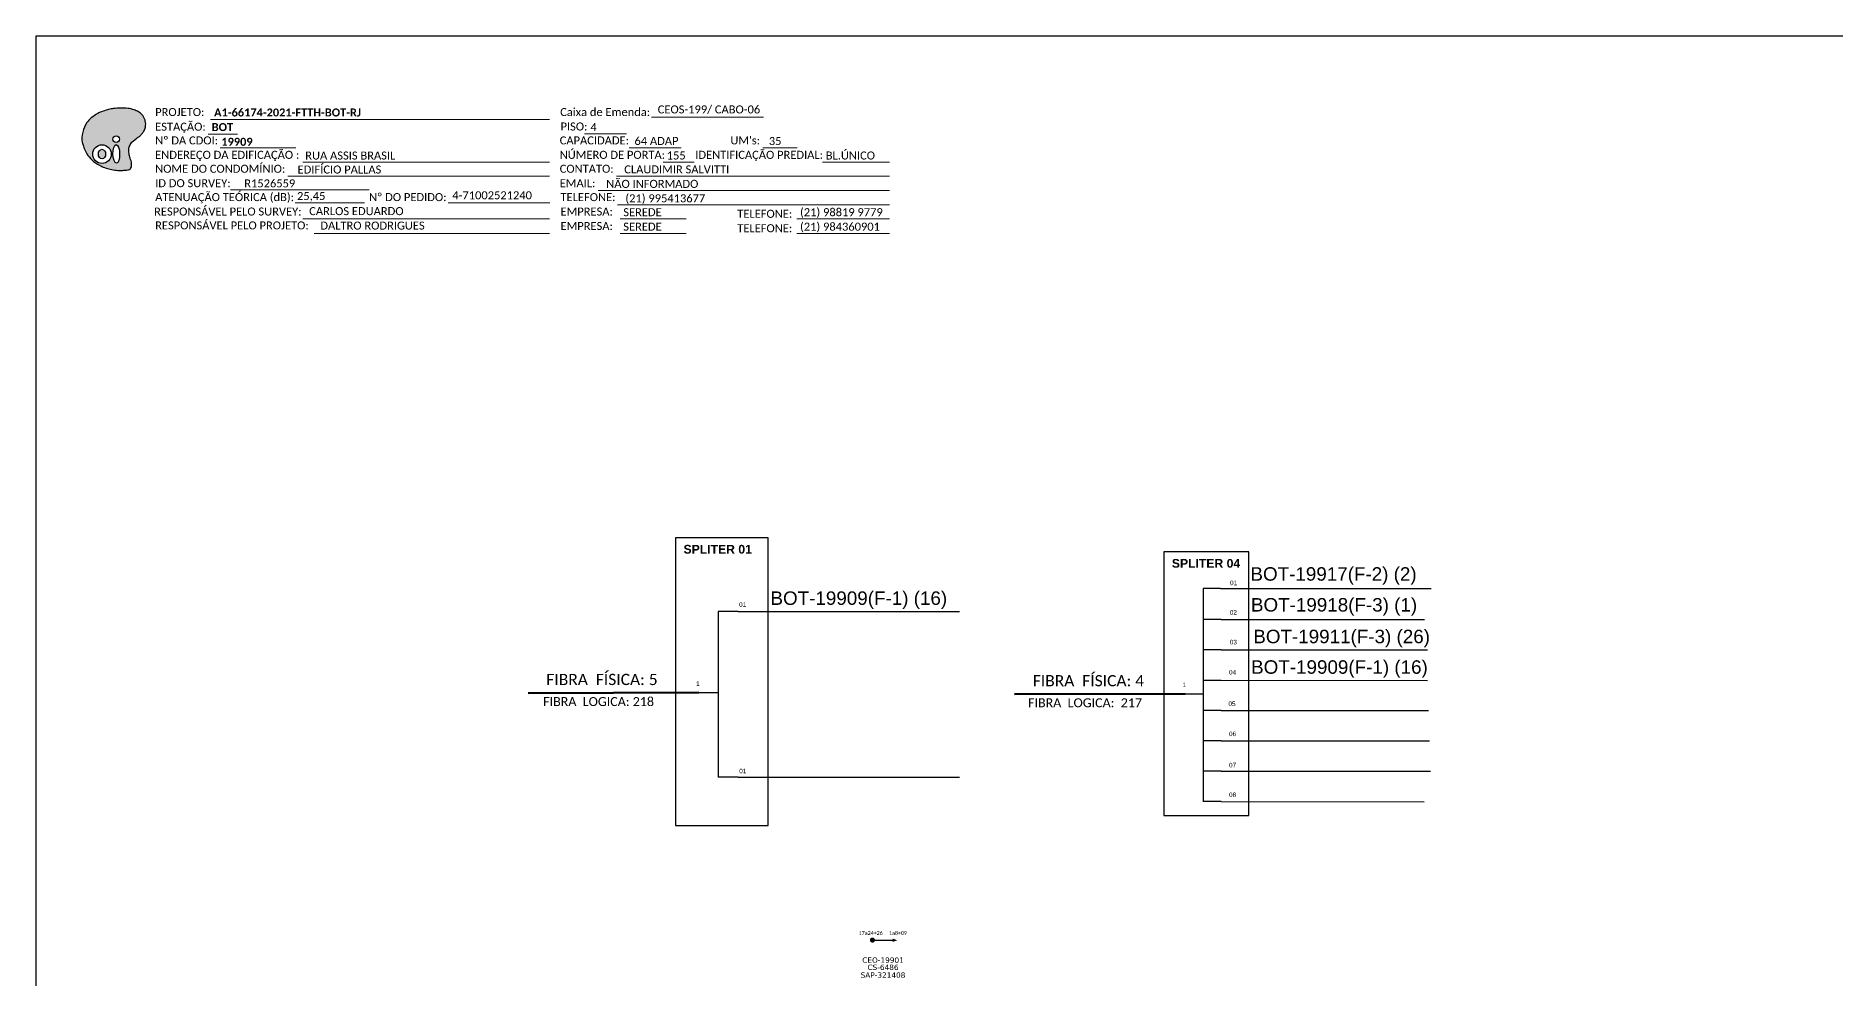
# Model space of a CAD drawing. Header units: metres. Extents: x -1286 to 438, y -500 to 94.
# Drawn here: x -1286.1 to -882.9, y -116.8 to 94.2 of the extents above; entities that cross this region are included whole.
import ezdxf
from ezdxf.enums import TextEntityAlignment as Align

# ---------------------------------------------------------------- set-up
doc = ezdxf.new("R2010")
doc.units = ezdxf.units.M
for name, color, linetype in [('20.4-CEOS', 1, 'Continuous'), ('SETA', 7, 'Continuous'), ('texto', 255, 'Continuous'), ('UNIFILAR', 7, 'Continuous')]:
    doc.layers.add(name, color=color, linetype=linetype)
doc.styles.add('ARIAL', font='arial.ttf')
doc.styles.add('siredit', font='verdana.ttf')
doc.styles.add('WMF-Calibri0', font='calibri.ttf')
doc.styles.add('WMF-Calibri1', font='calibrib.ttf')

# ---------------------------------------------------------------- blocks, each defined once
blk = doc.blocks.new('OI')
h = blk.add_hatch(color=40)
edge = h.paths.add_edge_path()
edge.add_spline(control_points=[(4.35, -0.67), (3.92, -0.99), (3.26, -1.5), (2.81, -2.59), (2.9, -3.5), (3.06, -4.27), (3.31, -4.85), (3.37, -5.39), (3.4, -5.88), (3.2, -6.4), (2.54, -6.61), (1.65, -6.63), (0.55, -6.67), (-0.56, -6.42), (-1.61, -6.14), (-2.77, -5.61), (-3.92, -4.77), (-4.89, -3.7), (-5.34, -2.65), (-5.6, -1.94), (-5.85, -0.96), (-5.71, 0.47), (-5.1, 2.02), (-4.14, 3.02), (-3.3, 3.61), (-2.37, 4.16), (-1.36, 4.44), (-0.56, 4.7), (0.79, 4.85), (2.24, 4.97), (3.79, 4.57), (4.67, 4.21), (5.44, 3.65), (5.76, 2.99), (6.03, 2.21), (6.01, 1.46), (5.72, 0.64), (5.31, 0.08), (4.88, -0.38), (4.51, -0.55), (4.35, -0.67)], knot_values=[0, 0, 0, 0, 1.60434, 2.417191, 3.427595, 4.282808, 4.776746, 5.304182, 5.888771, 6.258406, 6.858137, 7.79129, 8.986195, 10.124242, 11.187857, 12.242908, 13.953784, 15.414161, 16.515391, 17.349188, 17.675853, 19.552021, 21.515531, 22.568638, 23.63245, 24.621084, 25.782718, 26.745347, 27.142653, 29.870543, 31.004649, 31.921532, 32.709589, 33.801391, 34.042471, 35.192333, 35.971461, 36.628871, 37.254359, 37.836911, 37.836911, 37.836911, 37.836911], degree=3, periodic=0)
h.paths.add_polyline_path([(1.13, -0.87, -1), (-0.04, -0.87, -1)], flags=16)
edge = h.paths.add_edge_path(flags=16)
edge.add_ellipse((0.56, -3.59), major_axis=(-0.02, 1.71), ratio=0.361305, start_angle=0, end_angle=360)
h.paths.add_polyline_path([(-0.36, -3.62, -1), (-3.8, -3.62, -1)], flags=16)
edge = h.paths.add_edge_path(flags=0)
edge.add_ellipse((-2.08, -3.62), major_axis=(0, 0.885), ratio=0.758294, start_angle=0, end_angle=360)
at = {"color": 40}
for centre, radius in [((-2.08, -3.62), 1.72), ((0.54, -0.87), 0.587)]:
    blk.add_circle(centre, radius, dxfattribs=at)
blk.add_ellipse((-2.08, -3.62), major_axis=(0, 0.885), ratio=0.758294, start_param=-3.141592653589792, end_param=3.141592653589792, dxfattribs=at)
blk.add_ellipse((0.56, -3.59), major_axis=(-0.02, 1.71), ratio=0.361305, dxfattribs=at)
at = {"color": 40, "start_tangent": (-0.800898, -0.598801), "end_tangent": (-0.800898, -0.598801)}
blk.add_spline([(4.35, -0.67), (3.2, -1.78), (2.9, -2.54), (2.92, -3.55), (3.12, -4.38), (3.28, -4.85), (3.37, -5.37), (3.35, -5.95), (3.2, -6.29), (2.66, -6.55), (1.73, -6.63), (0.54, -6.62), (-0.58, -6.41), (-1.6, -6.11), (-2.56, -5.67), (-3.95, -4.67), (-4.89, -3.56), (-5.37, -2.56), (-5.64, -1.78), (-5.72, -1.46), (-5.63, 0.42), (-4.84, 2.22), (-4.13, 2.99), (-3.27, 3.62), (-2.4, 4.09), (-1.3, 4.47), (-0.37, 4.72), (0.02, 4.77), (2.75, 4.8), (3.85, 4.53), (4.69, 4.16), (5.31, 3.68), (5.85, 2.73), (5.93, 2.5), (5.94, 1.35), (5.67, 0.62), (5.29, 0.08), (4.84, -0.36), (4.35, -0.67)], degree=3, dxfattribs=at)

msp = doc.modelspace()

# ---------------------------------------------------------------- linework, layer by layer
at = {"color": 7}
for p, q in [((-1122, -18.22), (-1142.73, -18.22)), ((-1142.73, -18.22), (-1142.73, -82.61)), ((-1122, -82.61), (-1122, -18.22)), ((-1142.73, -82.61), (-1122, -82.61))]:
    msp.add_line(p, q, dxfattribs=at)
at = {"color": 7, "linetype": 'Continuous'}
for p, q in [((-1133.17, -34.69), (-1133.17, -71.81)), ((-1128.74, -34.69), (-1133.17, -34.69)), ((-1137.55, -52.87), (-1133.19, -52.87)), ((-1128.74, -71.81), (-1133.17, -71.81))]:
    msp.add_line(p, q, dxfattribs=at)
at = {"color": 10, "linetype": 'Continuous'}
for p, q in [((-1128.74, -34.69), (-1079.09, -34.71)), ((-1128.74, -71.8), (-1079.09, -71.81))]:
    msp.add_line(p, q, dxfattribs=at)
msp.add_lwpolyline([(-1286.07, -499.81), (-445.07, -499.81), (-445.07, 94.19), (-1286.07, 94.19)], close=True)
at = {"color": 7, "lineweight": 0}
for points in [[(-1246.96, 75.52), (-1170.98, 75.52)], [(-1148.15, 76.01), (-1123.01, 76.01)], [(-1247.47, 72.24), (-1240.92, 72.24)], [(-1244.81, 69.17), (-1227.84, 69.17)], [(-1163.19, 72.28), (-1153.71, 72.28)], [(-1153.14, 69.17), (-1141.52, 69.17)], [(-1123.2, 69.17), (-1115.53, 69.17)], [(-1226.24, 65.93), (-1170.98, 65.93)], [(-1145.56, 65.93), (-1138.61, 65.93)], [(-1109.86, 65.93), (-1094.82, 65.93)], [(-1229.65, 62.82), (-1170.98, 62.82)], [(-1156.02, 62.82), (-1094.8, 62.82)], [(-1242.49, 59.75), (-1211.44, 59.75)], [(-1227.96, 56.79), (-1212.45, 56.79)], [(-1193.73, 56.79), (-1170.96, 56.79)], [(-1160.06, 59.58), (-1094.8, 59.58)], [(-1226.24, 53.23), (-1170.98, 53.23)], [(-1155.78, 56.34), (-1094.8, 56.34)], [(-1155.17, 53.23), (-1140.37, 53.23)], [(-1115.57, 53.23), (-1094.8, 53.23)], [(-1223.75, 49.99), (-1170.98, 49.99)], [(-1155.17, 49.99), (-1140.37, 49.99)], [(-1115.57, 49.99), (-1094.8, 49.99)]]:
    msp.add_lwpolyline(points, dxfattribs=at)
at = {"color": 7}
msp.add_lwpolyline([(-1033.31, -80.4), (-1014.3, -80.4), (-1014.3, -21.38), (-1033.31, -21.38)], close=True, dxfattribs=at)
at = {"color": 7, "const_width": 0.572}
msp.add_lwpolyline([(-1098.92, -108.32, 1), (-1098.35, -108.32, 1)], format="xyb", close=True, dxfattribs=at)
at = {"layer": 'SETA', "color": 7}
msp.add_lwpolyline([(-1098.63, -108.32), (-1093.72, -108.32)], dxfattribs=at)
msp.add_solid([(-1094.11, -107.96), (-1093.07, -108.35), (-1094.11, -108.73)], dxfattribs=at)
at = {"layer": 'UNIFILAR', "color": 7, "linetype": 'Continuous'}
for p, q in [((-1024.54, -29.57), (-1024.54, -77.34)), ((-1020.67, -29.57), (-1024.54, -29.57)), ((-1020.48, -36.48), (-1024.34, -36.48)), ((-1020.48, -43.29), (-1024.34, -43.29)), ((-1020.48, -50.14), (-1024.34, -50.14)), ((-1028.55, -53.14), (-1024.56, -53.14)), ((-1020.48, -56.91), (-1024.34, -56.91)), ((-1020.48, -63.7), (-1024.34, -63.7)), ((-1020.48, -70.51), (-1024.34, -70.51)), ((-1020.48, -77.3), (-1024.34, -77.3))]:
    msp.add_line(p, q, dxfattribs=at)
at = {"layer": 'UNIFILAR', "color": 10, "linetype": 'Continuous'}
for p, q in [((-1020.67, -29.57), (-973.4, -29.58)), ((-1020.48, -36.48), (-974.96, -36.49)), ((-1020.48, -43.28), (-974.28, -43.29)), ((-1020.48, -50.12), (-974.28, -50.14)), ((-1020.48, -56.9), (-974.05, -56.91)), ((-1020.48, -63.68), (-973.79, -63.7)), ((-1020.48, -70.49), (-973.61, -70.51)), ((-1020.48, -77.3), (-974.97, -77.31))]:
    msp.add_line(p, q, dxfattribs=at)
at = {"layer": 'UNIFILAR', "color": 1, "linetype": 'Continuous', "lineweight": 60}
for p, q in [((-1137.55, -52.87), (-1175.81, -52.99)), ((-1028.55, -53.14), (-1066.82, -53.26))]:
    msp.add_line(p, q, dxfattribs=at)

# ---------------------------------------------------------------- block references
at = {"color": 7, "xscale": 1.213923925163967, "yscale": 1.213923925163967, "zscale": 1.213923925163967, "rotation": 0.1532896023949059}
msp.add_blockref('OI', (-1268.76, 72.14), dxfattribs=at)

# ---------------------------------------------------------------- texts
at = {"color": 7, "lineweight": 0, "style": 'WMF-Calibri0'}
for s, height, p in [('PROJETO:', 1.793, (-1259.36, 76.26)), ('Caixa de Emenda:', 1.7927, (-1168.6, 76.26)), ('ESTAÇÃO:', 1.793, (-1259.36, 72.98)), ('PISO:', 1.793, (-1168.53, 73.03)), ('Nº DA CDOI:', 1.7927, (-1259.36, 69.91)), ('ENDEREÇO DA EDIFICAÇÃO :', 1.7927, (-1259.36, 66.68)), ('CAPACIDADE:', 1.7927, (-1168.71, 69.91)), ('NÚMERO DE PORTA:', 1.7927, (-1168.71, 66.68)), ('IDENTIFICAÇÃO PREDIAL:', 1.7927, (-1138.34, 66.68)), ("UM's:", 1.793, (-1130.47, 69.91)), ('NOME DO CONDOMÍNIO:', 1.7927, (-1259.36, 63.56)), ('CONTATO:', 1.793, (-1168.71, 63.56)), ('ID DO SURVEY:', 1.7927, (-1259.36, 60.33)), ('EMAIL:', 1.793, (-1168.71, 60.33)), ('ATENUAÇÃO TEÓRICA (dB):', 1.7927, (-1259.36, 57.21)), ('Nº DO PEDIDO:', 1.7927, (-1211.44, 57.21)), ('TELEFONE:', 1.793, (-1168.53, 57.21)), ('RESPONSÁVEL PELO SURVEY:', 1.7927, (-1259.6, 53.98)), ('RESPONSÁVEL PELO PROJETO:', 1.7927, (-1259.36, 50.87)), ('EMPRESA:', 1.793, (-1168.53, 53.98)), ('EMPRESA:', 1.793, (-1168.53, 50.74)), ('TELEFONE:', 1.793, (-1128.93, 53.47)), ('TELEFONE:', 1.793, (-1128.93, 50.24))]:
    msp.add_text(s, height=height, dxfattribs=at).set_placement(p)
at = {"color": 7}
for s, height, style, p in [('A1-66174-2021-FTTH-BOT-RJ', 1.7927, 'WMF-Calibri1', (-1246.16, 76.17)), ('CEOS-199/ CABO-06', 1.7927, 'WMF-Calibri0', (-1146.75, 76.85)), ('BOT', 1.793, 'WMF-Calibri1', (-1246.68, 72.89)), ('4', 1.79, 'WMF-Calibri0', (-1161.84, 72.88)), ('64 ADAP', 1.793, 'WMF-Calibri0', (-1151.96, 69.79)), ('35', 1.793, 'WMF-Calibri0', (-1121.85, 69.77)), ('BL.ÚNICO', 1.793, 'WMF-Calibri0', (-1109.1, 66.53)), ('EDIFÍCIO PALLAS', 1.7927, 'WMF-Calibri0', (-1227.45, 63.39)), ('RUA ASSIS BRASIL', 1.7927, 'WMF-Calibri0', (-1225.73, 66.52)), ('CLAUDIMIR SALVITTI', 1.7927, 'WMF-Calibri0', (-1154.25, 63.42)), ('155', 1.793, 'WMF-Calibri0', (-1144.74, 66.53)), ('R1526559', 1.793, 'WMF-Calibri0', (-1239.4, 60.28)), ('NÃO INFORMADO', 1.7927, 'WMF-Calibri0', (-1158.28, 60.18)), ('25,45', 1.793, 'WMF-Calibri0', (-1227.58, 57.45)), ('4-71002521240', 1.7927, 'WMF-Calibri0', (-1192.78, 57.62)), ('(21) 995413677 ', 1.7927, 'WMF-Calibri0', (-1154, 56.94)), ('CARLOS EDUARDO', 1.7927, 'WMF-Calibri0', (-1224.84, 54.07)), ('DALTRO RODRIGUES', 1.7927, 'WMF-Calibri0', (-1222.35, 50.83)), ('SEREDE', 1.793, 'WMF-Calibri0', (-1154.47, 53.83)), ('SEREDE', 1.793, 'WMF-Calibri0', (-1154.47, 50.59)), ('(21) 98819 9779', 1.7927, 'WMF-Calibri0', (-1114.86, 53.83)), ('(21) 984360901', 1.7927, 'WMF-Calibri0', (-1114.86, 50.59))]:
    msp.add_text(s, height=height, dxfattribs=dict(at, style=style)).set_placement(p)
at = {"color": 7, "style": 'WMF-Calibri1'}
msp.add_text('19909', height=1.793, dxfattribs=at).set_placement((-1241.03, 69.6), align=Align.CENTER)
at = {"layer": '20.4-CEOS', "color": 5, "style": 'siredit'}
for tag, text, p in [('CEO-19901', 'CEOSXXX', (-1096.26, -112.2)), ('SAP-321408', 'SAP 321408', (-1096.27, -115.55)), ('CS-6486', 'CS-XXXX', (-1096.26, -113.81))]:
    msp.add_attdef(tag, text=text, height=1.199, rotation=359.9211, dxfattribs=at).set_placement(p, align=Align.TOP_CENTER)
at = {"layer": 'texto', "color": 7, "style": 'ARIAL'}
for s, p in [('BOT-19917(F-2) (2)', (-1013.93, -27.81)), ('BOT-19918(F-3) (1)', (-1013.82, -34.72))]:
    msp.add_text(s, height=3.0175, dxfattribs=at).set_placement(p)
at = {"layer": 'texto', "color": 10, "style": 'ARIAL'}
for p in [(-1121.48, -33.23), (-1013.78, -48.66)]:
    msp.add_text('BOT-19909(F-1) (16)', height=3.0175, dxfattribs=at).set_placement(p)
at = {"layer": 'texto', "attachment_point": 5}
for s, insert, char_height, width in [('\\C10;\\fArial|b1|i0|c0|p34;SPLITER 01', (-1133.31, -20.78), 1.9528, 18.2841), ('\\C10;\\fArial|b1|i0|c0|p34;SPLITER 04', (-1023.89, -23.94), 1.9528, 18.2841), ('\\C7;\\fArial|b0|i0|;\\H1.0273588255048;01 ', (-1017.71, -28.31), 1.9528, 3.9163), ('\\C7;\\fArial|b0|i0|;\\H1.0273588255048;01 ', (-1127.72, -33.17, 1.1), 1.9528, 3.9163), ('\\C7;\\fArial|b0|i0|;\\H1.0273588255048;02 ', (-1017.76, -34.91), 1.9528, 4.134), ('\\C7;\\fArial|b0|i0|;\\H1.0273588255048;03 ', (-1017.76, -41.57), 1.9528, 3.8016), ('\\C7;\\fCalibri|b0|i0|c0|p34;FIBRA  FÍSICA: 5', (-1159.24, -49.95), 2.5145, 38.016), ('\\C7;\\fCalibri|b0|i0|c0|p34;FIBRA  FÍSICA: 4', (-1050.24, -50.23), 2.5145, 38.016), ('\\C7;\\fArial|b0|i0|;\\H1.0273588255048;04 ', (-1017.93, -48.32), 1.9528, 4.134), ('\\C7;\\fArial|b0|i0|;\\H1.0273588255048;1', (-1137.73, -50.86), 1.9528, 1.9343), ('\\C7;\\fArial|b0|i0|;\\H1.0273588255048;1', (-1028.74, -51.13), 1.9528, 1.9343), ('\\C7;\\fCalibri|b0|i0|c0|p34;FIBRA  LOGICA: 218', (-1160, -54.9), 2.0117, 38.016), ('\\C7;\\fCalibri|b0|i0|c0|p34;FIBRA  LOGICA:  217', (-1051, -55.17), 2.0117, 38.016), ('\\C7;\\fArial|b0|i0|;\\H1.0273588255048;05 ', (-1018.07, -55.38), 1.9528, 5.0844), ('\\C7;\\fArial|b0|i0|;\\H1.0273588255048;06 ', (-1017.93, -62.13), 1.9528, 4.134), ('\\C7;\\fArial|b0|i0|;\\H1.0273588255048;01 ', (-1127.69, -70.45, 1.1), 1.9528, 3.9163), ('\\C7;\\fArial|b0|i0|;\\H1.0273588255048;07 ', (-1017.93, -69.13), 1.9528, 4.134), ('\\C7;\\fArial|b0|i0|;\\H1.0273588255048;08 ', (-1017.93, -75.78), 1.9528, 4.134)]:
    msp.add_mtext(s, dxfattribs=dict(at, insert=insert, char_height=char_height, width=width))
at = {"layer": 'texto', "color": 7, "insert": (-1013.29, -38.8), "char_height": 3.0175, "width": 48.5813, "attachment_point": 1, "style": 'ARIAL'}
msp.add_mtext('BOT-19911(F-3) (26)', dxfattribs=at)
at = {"layer": 'texto', "color": 7, "char_height": 0.8573, "width": 14.4937, "attachment_point": 5}
for s, insert in [('{\\fCalibri|b0|i0|c0|p34;17a24+26}', (-1099.02, -106.73)), ('{\\fCalibri|b0|i0|c0|p34;1a8+09}', (-1092.91, -106.73))]:
    msp.add_mtext(s, dxfattribs=dict(at, insert=insert))

doc.saveas('drawing.dxf')
